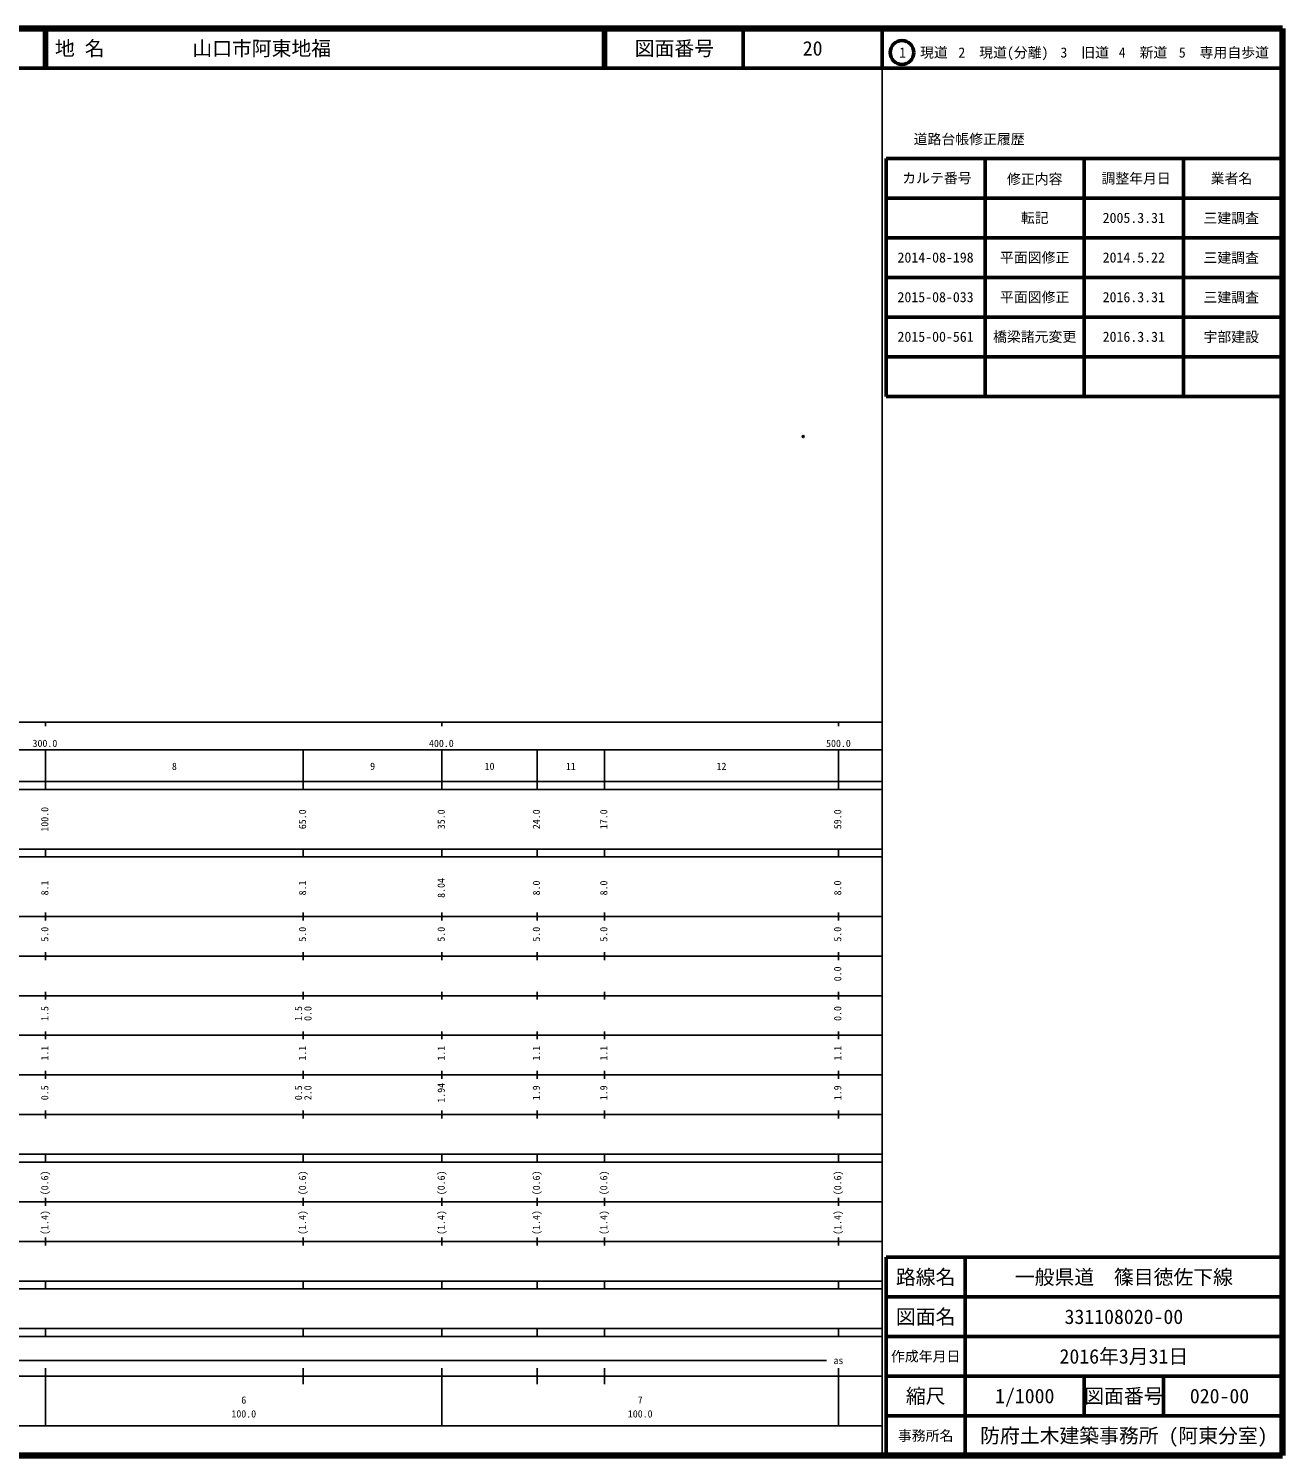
# Model space of a CAD drawing. Units: millimetres on the paper. Extents: x 40 to 680, y 20 to 380.
# Drawn here: x 363.7 to 680, y 20 to 380 of the extents above; entities that cross this region are included whole.
import ezdxf
from ezdxf.enums import TextEntityAlignment as Align

# ---------------------------------------------------------------- set-up
doc = ezdxf.new("R2010")
doc.units = ezdxf.units.MM
doc.header["$PDMODE"] = 32
doc.header["$PDSIZE"] = 0.5
doc.layers.add('M-OTRS', color=6, linetype='Continuous')
doc.layers.add('M-TTL-TXT', color=7, linetype='Continuous')
for name, color, linetype, lineweight in [('M-TTL', 2, 'Continuous', 140), ('M-TTL-BAND', 7, 'Continuous', 25), ('M-TTL-FRAM', 2, 'Continuous', 50), ('M-TTL-LINE', 7, 'Continuous', 50)]:
    doc.layers.add(name, color=color, linetype=linetype, lineweight=lineweight)
doc.styles.add('ＭＳ ゴシック', font='')
doc.styles.get('ＭＳ ゴシック').set_extended_font_data('MS Gothic')

msp = doc.modelspace()

# ---------------------------------------------------------------- linework, layer by layer
at = {"layer": 'M-OTRS'}
msp.add_point((559.119, 277.048), dxfattribs=at)
at = {"layer": 'M-TTL'}
for p, q in [((680, 380), (40, 380)), ((680, 20), (680, 380)), ((40, 20), (680, 20))]:
    msp.add_line(p, q, dxfattribs=at)
at = {"layer": 'M-TTL-BAND'}
for p, q in [((579, 20), (579, 370)), ((40, 205), (579, 205)), ((368, 205), (368, 204)), ((468, 205), (468, 204)), ((568, 205), (568, 204)), ((68, 198), (579, 198)), ((368, 188), (368, 198)), ((433, 188), (433, 198)), ((468, 188), (468, 198)), ((492, 188), (492, 198)), ((509, 188), (509, 198)), ((568, 188), (568, 198)), ((40, 190), (579, 190)), ((40, 188), (579, 188)), ((40, 173), (579, 173)), ((368, 171), (368, 173)), ((433, 171), (433, 173)), ((468, 171), (468, 173)), ((492, 171), (492, 173)), ((509, 171), (509, 173)), ((568, 171), (568, 173)), ((40, 171), (579, 171)), ((40, 156), (579, 156)), ((368, 155), (368, 157)), ((433, 155), (433, 157)), ((468, 155), (468, 157)), ((492, 155), (492, 157)), ((509, 155), (509, 157)), ((568, 155), (568, 157)), ((46, 146), (579, 146)), ((368, 145), (368, 147)), ((433, 145), (433, 147)), ((468, 145), (468, 147)), ((492, 145), (492, 147)), ((509, 145), (509, 147)), ((568, 145), (568, 147)), ((368, 135), (368, 137)), ((433, 135), (433, 137)), ((468, 135), (468, 137)), ((492, 135), (492, 137)), ((509, 135), (509, 137)), ((568, 135), (568, 137)), ((52, 136), (579, 136)), ((46, 126), (579, 126)), ((368, 125), (368, 127)), ((433, 125), (433, 127)), ((468, 125), (468, 127)), ((492, 125), (492, 127)), ((509, 125), (509, 127)), ((568, 125), (568, 127)), ((52, 116), (579, 116)), ((368, 115), (368, 117)), ((433, 115), (433, 117)), ((468, 115), (468, 117)), ((492, 115), (492, 117)), ((509, 115), (509, 117)), ((568, 115), (568, 117)), ((46, 106), (579, 106)), ((368, 105), (368, 107)), ((433, 105), (433, 107)), ((468, 105), (468, 107)), ((492, 105), (492, 107)), ((509, 105), (509, 107)), ((568, 105), (568, 107)), ((40, 96), (579, 96)), ((40, 94), (579, 94)), ((368, 94), (368, 96)), ((433, 94), (433, 96)), ((468, 94), (468, 96)), ((492, 94), (492, 96)), ((509, 94), (509, 96)), ((568, 94), (568, 96)), ((49, 84), (579, 84)), ((368, 83), (368, 85)), ((433, 83), (433, 85)), ((468, 83), (468, 85)), ((492, 83), (492, 85)), ((509, 83), (509, 85)), ((568, 83), (568, 85)), ((40, 74), (579, 74)), ((368, 73), (368, 75)), ((433, 73), (433, 75)), ((468, 73), (468, 75)), ((492, 73), (492, 75)), ((509, 73), (509, 75)), ((568, 73), (568, 75)), ((40, 64), (579, 64)), ((40, 62), (579, 62)), ((368, 62), (368, 64)), ((433, 62), (433, 64)), ((468, 62), (468, 64)), ((492, 62), (492, 64)), ((509, 62), (509, 64)), ((568, 62), (568, 64)), ((40, 52), (579, 52)), ((368, 50), (368, 52)), ((433, 50), (433, 52)), ((468, 50), (468, 52)), ((492, 50), (492, 52)), ((509, 50), (509, 52)), ((568, 50), (568, 52)), ((40, 50), (579, 50)), ((124.5, 44), (565, 44)), ((40, 40), (579, 40)), ((368, 27.5), (368, 42)), ((433, 38), (433, 42)), ((468, 27.5), (468, 42)), ((492, 38), (492, 42)), ((509, 38), (509, 42)), ((568, 27.5), (568, 42)), ((68, 27.5), (579, 27.5))]:
    msp.add_line(p, q, dxfattribs=at)
at = {"layer": 'M-TTL-FRAM'}
for p, q in [((580, 347.197), (580, 287.197)), ((580, 347.197), (680, 347.197)), ((580, 287.197), (680, 287.197)), ((680, 70), (580, 70)), ((580, 70), (580, 20))]:
    msp.add_line(p, q, dxfattribs=at)
at = {"layer": 'M-TTL-LINE'}
for p, q in [((367.75, 380), (367.75, 370)), ((368.25, 380), (368.25, 370)), ((508.747, 380), (508.747, 370)), ((509.247, 380), (509.247, 370)), ((543.997, 380), (543.997, 370)), ((579, 380), (579, 370)), ((40, 370), (680, 370)), ((605, 347.197), (605, 287.197)), ((630, 347.197), (630, 287.197)), ((655, 347.197), (655, 287.197)), ((580, 337.197), (680, 337.197)), ((580, 327.197), (680, 327.197)), ((580, 317.197), (680, 317.197)), ((580, 307.197), (680, 307.197)), ((580, 297.197), (680, 297.197)), ((600, 70), (600, 20)), ((680, 60), (580, 60)), ((680, 50), (580, 50)), ((680, 40), (580, 40)), ((630, 40), (630, 30)), ((650, 40), (650, 30)), ((680, 30), (580, 30))]:
    msp.add_line(p, q, dxfattribs=at)
msp.add_circle((584.031, 373.958), 3, dxfattribs=at)

# ---------------------------------------------------------------- texts
at = {"layer": 'M-TTL-BAND', "style": 'ＭＳ ゴシック'}
for s, p in [('300.0', (367.844, 198.195)), ('400.0', (467.844, 198.195)), ('500.0', (568, 198.195)), ('8', (400.5, 192.405)), ('9', (450.5, 192.405)), ('10', (480, 192.405)), ('11', (500.5, 192.405)), ('12', (538.5, 192.405)), ('as', (568, 42.5)), ('6', (418, 32.523)), ('7', (518, 32.523)), ('100.0', (418, 29.033)), ('100.0', (518, 29.033))]:
    msp.add_text(s, height=1.833, dxfattribs=at).set_placement(p, align=Align.BOTTOM_CENTER)
for s, p in [('100.0', (369.263, 180.5)), ('65.0', (434.263, 180.5)), ('35.0', (469.263, 180.5)), ('24.0', (493.263, 180.5)), ('17.0', (510.263, 180.5)), ('59.0', (569.263, 180.5)), ('8.1', (369.263, 163.174)), ('8.1', (434.263, 163.174)), ('8.04', (469.263, 163.174)), ('8.0', (493.263, 163.174)), ('8.0', (510.263, 163.174)), ('8.0', (569.263, 163.174)), ('5.0', (369.263, 151.5)), ('5.0', (434.263, 151.5)), ('5.0', (469.263, 151.5)), ('5.0', (493.263, 151.5)), ('5.0', (510.263, 151.5)), ('5.0', (569.263, 151.5)), ('0.0', (569.263, 141.5)), ('1.5', (369.263, 131.5)), ('1.5', (433.263, 131.5)), ('0.0', (435.633, 131.5)), ('0.0', (569.263, 131.5)), ('1.1', (369.263, 121.5)), ('1.1', (434.263, 121.5)), ('1.1', (469.263, 121.5)), ('1.1', (493.263, 121.5)), ('1.1', (510.263, 121.5)), ('1.1', (569.263, 121.5)), ('0.5', (369.263, 111.5)), ('0.5', (433.263, 111.5)), ('2.0', (435.633, 111.5)), ('1.94', (469.263, 111.5)), ('1.9', (493.263, 111.5)), ('1.9', (510.263, 111.5)), ('1.9', (569.263, 111.5)), ('(0.6)', (369.263, 88.764)), ('(0.6)', (434.263, 88.764)), ('(0.6)', (469.263, 88.764)), ('(0.6)', (493.263, 88.764)), ('(0.6)', (510.263, 88.764)), ('(0.6)', (569.263, 88.764)), ('(1.4)', (369.263, 78.764)), ('(1.4)', (434.263, 78.764)), ('(1.4)', (469.263, 78.764)), ('(1.4)', (493.263, 78.764)), ('(1.4)', (510.263, 78.764)), ('(1.4)', (569.263, 78.764))]:
    msp.add_text(s, height=1.833, rotation=90, dxfattribs=at).set_placement(p, align=Align.BOTTOM_CENTER)
at = {"layer": 'M-TTL-TXT', "style": 'ＭＳ ゴシック'}
for s, p in [('地 名', (370.38, 375)), ('山口市阿東地福', (405.024, 375))]:
    msp.add_text(s, height=3.666, dxfattribs=at).set_placement(p, align=Align.MIDDLE_LEFT)
for s, height, p in [('図面番号', 3.666, (526.622, 375)), ('20', 3.666, (561.497, 375)), ('1\u3000現道', 2.566, (589.448, 373.958)), ('2\u3000現道(分離)', 2.566, (609.619, 373.958)), ('3\u3000旧道', 2.566, (630.121, 373.958)), ('4\u3000新道', 2.566, (644.824, 373.958)), ('5\u3000専用自歩道', 2.566, (665.228, 373.958)), ('道路台帳修正履歴', 2.566, (600.968, 352.113)), ('カルテ番号', 2.566, (592.839, 342.277)), ('修正内容', 2.566, (617.509, 342.023)), ('調整年月日', 2.566, (643.089, 342.197)), ('業者名', 2.566, (667.134, 342.197)), ('転記', 2.566, (617.5, 332.245)), ('2005.3.31', 2.566, (642.5, 332.245)), ('三建調査', 2.566, (667.077, 332.189)), ('2014-08-198', 2.566, (592.5, 322.245)), ('平面図修正', 2.566, (617.5, 322.245)), ('2014.5.22', 2.566, (642.5, 322.245)), ('三建調査', 2.566, (667.077, 322.189)), ('2015-08-033', 2.566, (592.5, 312.245)), ('平面図修正', 2.566, (617.5, 312.245)), ('2016.3.31', 2.566, (642.5, 312.245)), ('三建調査', 2.566, (667.077, 312.189)), ('2015-00-561', 2.566, (592.5, 302.245)), ('橋梁諸元変更', 2.566, (617.5, 302.245)), ('2016.3.31', 2.566, (642.5, 302.245)), ('宇部建設', 2.566, (667.077, 302.189)), ('路線名', 3.666, (590, 65)), ('路線名', 3.666, (590, 65)), ('一般県道\u3000篠目徳佐下線', 3.666, (640, 65)), ('図面名', 3.666, (590, 55)), ('図面名', 3.666, (590, 55)), ('331108020-00', 3.666, (640, 55)), ('2016年3月31日', 3.666, (640, 45)), ('作成年月日', 2.566, (590, 45)), ('作成年月日', 2.566, (590, 45)), ('縮尺', 3.666, (590, 35)), ('縮尺', 3.666, (590, 35)), ('1/1000', 3.666, (615, 35)), ('図面番号', 3.666, (640, 35)), ('図面番号', 3.666, (640, 35)), ('020-00', 3.666, (664.125, 35)), ('事務所名', 2.566, (590, 25)), ('事務所名', 2.566, (590, 25)), ('防府土木建築事務所 (阿東分室)', 3.666, (640, 25))]:
    msp.add_text(s, height=height, dxfattribs=at).set_placement(p, align=Align.MIDDLE_CENTER)

doc.saveas('drawing.dxf')
